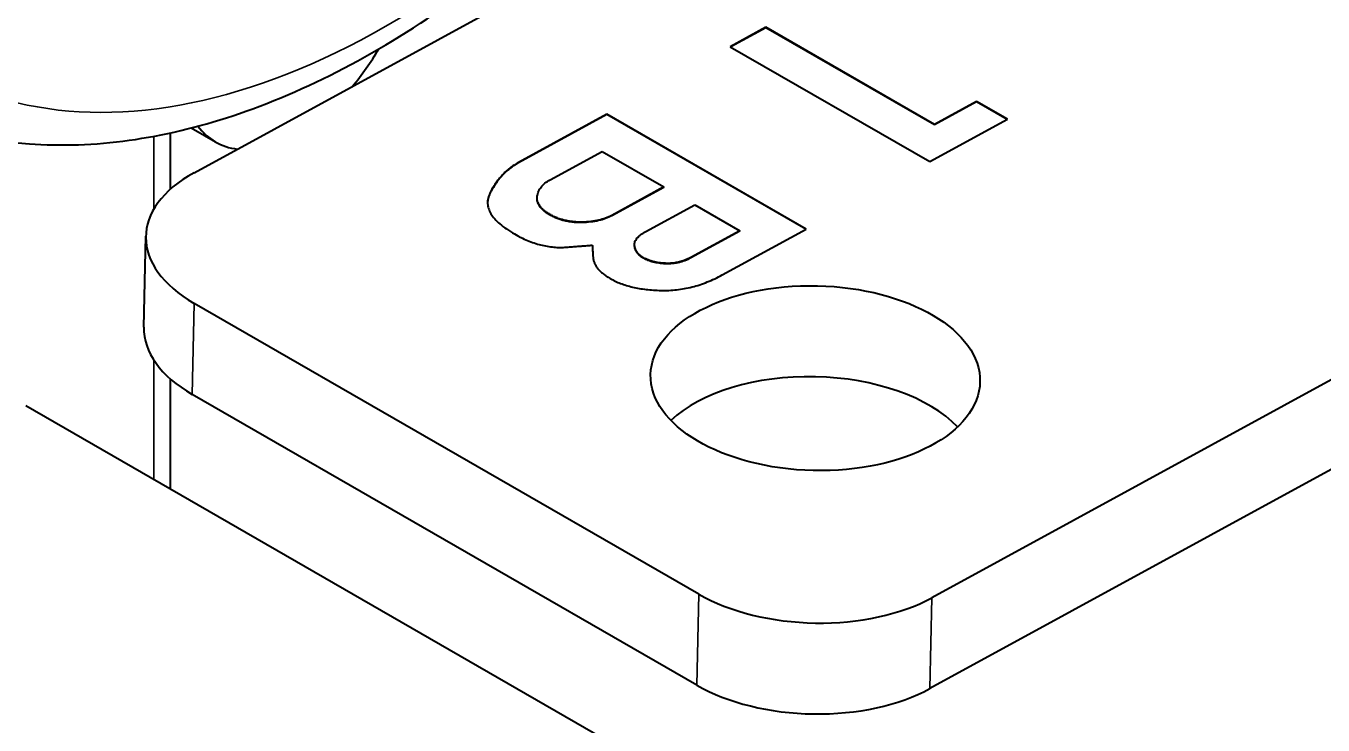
# Model space of a CAD drawing. Header units: millimetres. Extents: x 0 to 4756, y 0 to 3364.
# Drawn here: x 4466.65 to 4478.46, y 2708.92 to 2715.28 of the extents above; entities that cross this region are included whole.
import ezdxf

# ---------------------------------------------------------------- set-up
doc = ezdxf.new("R2010")
doc.units = ezdxf.units.MM
doc.header["$LTSCALE"] = 4
doc.layers.add('가시적인 것(ISO)', color=3, linetype='Continuous', lineweight=40)
doc.layers.add('가시적인 좁은 것(ISO)', color=3, linetype='Continuous', lineweight=35)

msp = doc.modelspace()

# ---------------------------------------------------------------- linework, layer by layer
at = {"layer": '가시적인 것(ISO)'}
for p, q in [((4487.9797, 2717.2116), (4474.9027, 2710.0743)), ((4487.9614, 2716.3838), (4474.8843, 2709.2464)), ((4468.1852, 2713.9426), (4472.0019, 2716.0257)), ((4473.3918, 2715.2665), (4473.0676, 2715.0895)), ((4473.3917, 2715.2623), (4473.0712, 2715.0874)), ((4473.3917, 2715.2623), (4473.3918, 2715.2665)), ((4474.9267, 2714.3784), (4473.3917, 2715.2623)), ((4474.9268, 2714.3825), (4473.3918, 2715.2665)), ((4473.0676, 2715.0895), (4474.8837, 2714.0437)), ((4475.3097, 2714.5874), (4474.9267, 2714.3784)), ((4475.3098, 2714.5915), (4474.9268, 2714.3825)), ((4475.3097, 2714.5874), (4475.3098, 2714.5915)), ((4475.5871, 2714.4276), (4475.3097, 2714.5874)), ((4475.5908, 2714.4297), (4475.3098, 2714.5915)), ((4471.9436, 2714.472), (4471.1382, 2714.0324)), ((4471.9437, 2714.4761), (4471.1383, 2714.0365)), ((4471.9436, 2714.472), (4471.9437, 2714.4761)), ((4473.7561, 2713.4283), (4471.9436, 2714.472)), ((4473.7598, 2713.4303), (4471.9437, 2714.4761)), ((4474.8837, 2714.0437), (4475.5908, 2714.4297)), ((4467.966, 2714.3046), (4467.966, 2713.7898)), ((4468.1593, 2714.3505), (4468.3792, 2714.2239)), ((4474.9267, 2714.3784), (4474.9268, 2714.3825)), ((4471.1382, 2714.0324), (4471.1383, 2714.0365)), ((4471.4268, 2713.8787), (4471.9006, 2714.1373)), ((4471.9006, 2714.1373), (4472.4627, 2713.8136)), ((4472.4626, 2713.8095), (4471.9888, 2713.5509)), ((4472.4627, 2713.8136), (4471.9889, 2713.555)), ((4472.4626, 2713.8095), (4472.4627, 2713.8136)), ((4471.3084, 2713.7101), (4471.3085, 2713.7142)), ((4471.4251, 2713.5585), (4471.4252, 2713.5626)), ((4472.2987, 2713.4089), (4472.7438, 2713.6518)), ((4472.7438, 2713.6518), (4473.1546, 2713.4152)), ((4471.9888, 2713.5509), (4471.9889, 2713.555)), ((4467.7278, 2712.5373), (4467.7462, 2713.3651)), ((4473.1545, 2713.4111), (4472.7094, 2713.1682)), ((4473.1546, 2713.4152), (4472.7095, 2713.1723)), ((4472.9946, 2713.0127), (4473.7598, 2713.4303)), ((4473.1545, 2713.4111), (4473.1546, 2713.4152)), ((4471.8114, 2713.275), (4471.8115, 2713.2792)), ((4472.1952, 2713.2868), (4472.1953, 2713.2909)), ((4472.2791, 2713.1637), (4472.2792, 2713.1678)), ((4472.7094, 2713.1682), (4472.7095, 2713.1723)), ((4472.7817, 2710.1063), (4468.1855, 2712.7531)), ((4467.966, 2712.0682), (4467.966, 2711.067)), ((4472.7634, 2709.2785), (4468.1672, 2711.9253)), ((4466.654, 2711.8226), (4476.1999, 2706.3254))]:
    msp.add_line(p, q, dxfattribs=at)
for centre, major_axis, ratio, start_param, end_param in [((4469.1277, 2715.5237), (0.7485, 1.2999), 0.5780931, 4.4156009, 4.6957772), ((4469.1277, 2715.5237), (-0.7485, -1.2999), 0.5780931, 6.0397815, 6.5241054), ((4469.2458, 2713.3318), (-1.4996, 0.0333), 0.5606382, 5.5104047, 7.081201), ((4469.2275, 2712.504), (-1.4996, 0.0333), 0.5606382, 0, 0.7980157), ((4473.8232, 2711.2449), (1.4996, -0.0333), 0.5606382, 0.5147673, 2.6268254), ((4473.842, 2710.685), (-1.4996, 0.0333), 0.5606382, 0.7980157, 2.3688121), ((4473.8237, 2709.8572), (-1.4996, 0.0333), 0.5606382, 0.7980157, 2.3688121)]:
    msp.add_ellipse(centre, major_axis=major_axis, ratio=ratio, start_param=start_param, end_param=end_param, dxfattribs=at)
msp.add_ellipse((4473.8416, 2712.0728), major_axis=(1.4996, -0.0333), ratio=0.5606382, dxfattribs=at)
for points, knots in [([(4465.2208, 2714.6477), (4465.6899, 2714.3776), (4466.226, 2714.2274), (4467.3903, 2714.1708), (4468.0218, 2714.2775), (4469.3359, 2714.7434), (4470.0203, 2715.1191), (4470.7028, 2715.6213), (4470.7228, 2715.6361), (4470.7427, 2715.651)], [5.49972085, 5.49972085, 5.49972085, 5.49972085, 5.78794683, 5.78794683, 6.09404617, 6.09404617, 6.42062173, 6.42062173, 6.43045076, 6.43045076, 6.43045076, 6.43045076]), ([(4471.1383, 2714.0365), (4471.1248, 2714.0287), (4471.097, 2714.0125), (4471.0592, 2713.9851), (4471.0231, 2713.9548), (4470.9899, 2713.9212), (4470.9586, 2713.8848), (4470.9294, 2713.8452), (4470.9028, 2713.8025), (4470.8777, 2713.7575), (4470.8597, 2713.7108), (4470.8552, 2713.6632), (4470.8644, 2713.6158), (4470.8857, 2713.5687), (4470.9212, 2713.5219), (4470.9685, 2713.4753), (4471.0292, 2713.429), (4471.0772, 2713.4001), (4471.1021, 2713.3851)], [0, 0, 0, 0, 0.04546948, 0.09348877, 0.14362772, 0.19660403, 0.25255569, 0.31132657, 0.37390468, 0.4396166, 0.50595027, 0.57052549, 0.63459078, 0.70010643, 0.76812059, 0.8401735, 0.91714406, 1, 1, 1, 1]), ([(4471.1382, 2714.0324), (4471.1247, 2714.0245), (4471.0969, 2714.0083), (4471.0591, 2713.9809), (4471.023, 2713.9507), (4470.9898, 2713.9171), (4470.9585, 2713.8807), (4470.9293, 2713.841), (4470.9027, 2713.7983), (4470.8776, 2713.7534), (4470.8613, 2713.7112), (4470.8576, 2713.684), (4470.8572, 2713.6729)], [0, 0, 0, 0, 0.04546948, 0.09348877, 0.14362772, 0.19660403, 0.25255569, 0.31132657, 0.37390468, 0.4396166, 0.50595027, 0.55141733, 0.55141733, 0.55141733, 0.55141733]), ([(4471.4252, 2713.5626), (4471.4151, 2713.5687), (4471.3953, 2713.5807), (4471.3697, 2713.6), (4471.3488, 2713.62), (4471.332, 2713.6407), (4471.3198, 2713.6619), (4471.3116, 2713.6837), (4471.3078, 2713.7061), (4471.3096, 2713.736), (4471.3189, 2713.7723), (4471.3428, 2713.8125), (4471.3775, 2713.849), (4471.4103, 2713.8688), (4471.4268, 2713.8787)], [0, 0, 0, 0, 0.0701906, 0.1371317, 0.2023896, 0.2658191, 0.3282003, 0.3909899, 0.4543277, 0.5195634, 0.6465528, 0.7668824, 0.8828929, 1, 1, 1, 1]), ([(4471.4251, 2713.5585), (4471.415, 2713.5646), (4471.3952, 2713.5765), (4471.3696, 2713.5959), (4471.3487, 2713.6159), (4471.3319, 2713.6365), (4471.3197, 2713.6578), (4471.3115, 2713.6795), (4471.3085, 2713.6971), (4471.3084, 2713.7073), (4471.3084, 2713.7101)], [0, 0, 0, 0, 0.07019062, 0.13713172, 0.20238963, 0.26581909, 0.32820029, 0.39098994, 0.45432775, 0.47804089, 0.47804089, 0.47804089, 0.47804089]), ([(4471.9889, 2713.555), (4471.9708, 2713.5461), (4471.9346, 2713.5282), (4471.8686, 2713.5098), (4471.7962, 2713.4973), (4471.7311, 2713.4934), (4471.6776, 2713.4931), (4471.6378, 2713.496), (4471.5993, 2713.5008), (4471.5619, 2713.5083), (4471.5256, 2713.5182), (4471.4904, 2713.5305), (4471.4566, 2713.5454), (4471.4359, 2713.5568), (4471.4252, 2713.5626)], [0, 0, 0, 0, 0.1171285, 0.2331602, 0.3535118, 0.4809789, 0.5462264, 0.6095758, 0.6717398, 0.7341324, 0.7975734, 0.8628432, 0.9297966, 1, 1, 1, 1]), ([(4471.9888, 2713.5509), (4471.9707, 2713.5419), (4471.9345, 2713.5241), (4471.8685, 2713.5056), (4471.7961, 2713.4932), (4471.731, 2713.4893), (4471.6775, 2713.489), (4471.6377, 2713.4918), (4471.5992, 2713.4967), (4471.5618, 2713.5042), (4471.5255, 2713.5141), (4471.4903, 2713.5264), (4471.4565, 2713.5412), (4471.4358, 2713.5526), (4471.4251, 2713.5585)], [0, 0, 0, 0, 0.1171285, 0.2331602, 0.3535118, 0.4809789, 0.5462264, 0.6095758, 0.6717398, 0.7341324, 0.7975734, 0.8628432, 0.9297966, 1, 1, 1, 1]), ([(4471.1021, 2713.3851), (4471.1217, 2713.3742), (4471.1596, 2713.3531), (4471.2198, 2713.3256), (4471.2797, 2713.3031), (4471.3394, 2713.2854), (4471.399, 2713.2725), (4471.4588, 2713.265), (4471.5183, 2713.2619), (4471.576, 2713.2646), (4471.6294, 2713.2691), (4471.6769, 2713.273), (4471.7171, 2713.2759), (4471.75, 2713.2784), (4471.7756, 2713.2807), (4471.794, 2713.2818), (4471.8049, 2713.2831), (4471.8098, 2713.2832), (4471.811, 2713.2833)], [0, 0, 0, 0, 0.1056459, 0.204516, 0.2961979, 0.381522, 0.4629903, 0.5409067, 0.6169988, 0.6932861, 0.76542, 0.8274343, 0.8800466, 0.923399, 0.9566315, 0.9809633, 0.9951777, 1, 1, 1, 1]), ([(4472.2792, 2713.1678), (4472.2675, 2713.1754), (4472.2441, 2713.1907), (4472.218, 2713.2177), (4472.2023, 2713.2481), (4472.1953, 2713.275), (4472.1951, 2713.2973), (4472.1988, 2713.3142), (4472.2065, 2713.3307), (4472.2176, 2713.3469), (4472.2323, 2713.363), (4472.251, 2713.3787), (4472.273, 2713.3942), (4472.29, 2713.4039), (4472.2987, 2713.4089)], [0, 0, 0, 0, 0.1096358, 0.2201162, 0.3345755, 0.4563622, 0.5194763, 0.582364, 0.6446152, 0.709867, 0.7766681, 0.8476661, 0.9215958, 1, 1, 1, 1]), ([(4471.8109, 2713.2791), (4471.8111, 2713.2785), (4471.8113, 2713.2777), (4471.8113, 2713.2768), (4471.8114, 2713.2765)], [0, 0, 0, 0, 0.0052744134, 0.0080215291, 0.0080215291, 0.0080215291, 0.0080215291]), ([(4471.811, 2713.2833), (4471.8112, 2713.2827), (4471.8117, 2713.2805), (4471.8111, 2713.2754), (4471.8118, 2713.267), (4471.813, 2713.2551), (4471.8133, 2713.2398), (4471.815, 2713.2213), (4471.8163, 2713.1993), (4471.8172, 2713.1745), (4471.8202, 2713.1483), (4471.829, 2713.1221), (4471.8417, 2713.0965), (4471.859, 2713.0716), (4471.8813, 2713.0476), (4471.9074, 2713.0241), (4471.9382, 2713.0013), (4471.9619, 2712.9872), (4471.9739, 2712.98)], [0, 0, 0, 0, 0.0052744, 0.0204184, 0.0466357, 0.0833723, 0.1299838, 0.1871125, 0.2547182, 0.3328028, 0.4151795, 0.4962944, 0.5774219, 0.6582184, 0.7402814, 0.8238195, 0.9101535, 1, 1, 1, 1]), ([(4472.2791, 2713.1637), (4472.2674, 2713.1713), (4472.244, 2713.1865), (4472.2179, 2713.2136), (4472.2022, 2713.2439), (4472.1958, 2713.2687), (4472.1952, 2713.2832), (4472.1952, 2713.2868)], [0, 0, 0, 0, 0.10963582, 0.22011615, 0.33457548, 0.45636215, 0.49565853, 0.49565853, 0.49565853, 0.49565853]), ([(4472.7094, 2713.1682), (4472.7003, 2713.1634), (4472.6827, 2713.1542), (4472.6543, 2713.1422), (4472.6259, 2713.1322), (4472.5967, 2713.1244), (4472.5675, 2713.1185), (4472.5376, 2713.115), (4472.5074, 2713.1132), (4472.4676, 2713.114), (4472.42, 2713.1187), (4472.3663, 2713.128), (4472.3189, 2713.1434), (4472.2923, 2713.1569), (4472.2791, 2713.1637)], [0, 0, 0, 0, 0.0784327, 0.1523894, 0.2234133, 0.2902387, 0.3555143, 0.4182997, 0.4812103, 0.5443475, 0.6661785, 0.7798037, 0.8903242, 1, 1, 1, 1]), ([(4472.7095, 2713.1723), (4472.7004, 2713.1675), (4472.6828, 2713.1583), (4472.6544, 2713.1464), (4472.626, 2713.1363), (4472.5968, 2713.1285), (4472.5676, 2713.1226), (4472.5377, 2713.1191), (4472.5075, 2713.1174), (4472.4676, 2713.1181), (4472.4201, 2713.1228), (4472.3664, 2713.1322), (4472.319, 2713.1476), (4472.2924, 2713.1611), (4472.2792, 2713.1678)], [0, 0, 0, 0, 0.0784327, 0.1523894, 0.2234133, 0.2902387, 0.3555143, 0.4182997, 0.4812103, 0.5443475, 0.6661785, 0.7798037, 0.8903242, 1, 1, 1, 1]), ([(4471.9739, 2712.98), (4471.9891, 2712.9718), (4472.0191, 2712.9557), (4472.0687, 2712.9344), (4472.1219, 2712.9165), (4472.1781, 2712.901), (4472.2382, 2712.8892), (4472.3014, 2712.8801), (4472.368, 2712.8738), (4472.4374, 2712.8707), (4472.5085, 2712.871), (4472.5798, 2712.8767), (4472.6505, 2712.8874), (4472.7211, 2712.9025), (4472.7908, 2712.9229), (4472.8597, 2712.9483), (4472.9286, 2712.9781), (4472.9722, 2713.0009), (4472.9946, 2713.0127)], [0, 0, 0, 0, 0.0542712, 0.1073902, 0.1608808, 0.214697, 0.2693208, 0.3258811, 0.3842425, 0.4453458, 0.5075986, 0.5700632, 0.6342404, 0.7002015, 0.7693184, 0.8419179, 0.9186587, 1, 1, 1, 1])]:
    msp.add_open_spline(points, degree=3, knots=knots, dxfattribs=at)
at = {"layer": '가시적인 좁은 것(ISO)'}
for p, q in [((4467.8196, 2713.6136), (4467.8196, 2714.275)), ((4468.1672, 2711.9253), (4468.1855, 2712.7531)), ((4467.8196, 2711.1513), (4467.8196, 2712.2356)), ((4472.7634, 2709.2785), (4472.7817, 2710.1063)), ((4474.8843, 2709.2464), (4474.9027, 2710.0743))]:
    msp.add_line(p, q, dxfattribs=at)
for centre, major_axis, start_param, end_param in [((4469.5873, 2722.2303), (-4.3665, -7.5826), 3.1415926, 6.2831853), ((4469.9409, 2722.0267), (4.117, 7.1493), 5.3826775, 10.3252858)]:
    msp.add_ellipse(centre, major_axis=major_axis, ratio=0.5780931, start_param=start_param, end_param=end_param, dxfattribs=at)

doc.saveas('drawing.dxf')
